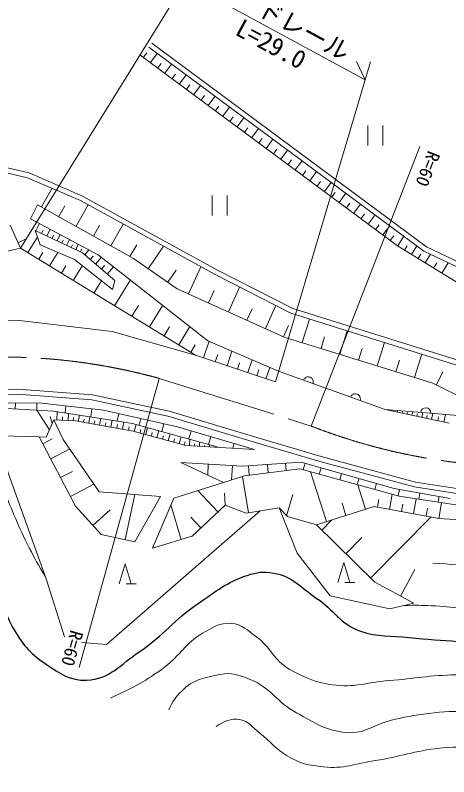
# Model space of a CAD drawing. Units: millimetres, scale not verified. Extents: x 40000 to 680000, y 20000 to 380000.
# Drawn here: x 125952 to 169327, y 242120 to 318286 of the extents above; entities that cross this region are included whole.
import ezdxf
from ezdxf.enums import TextEntityAlignment as Align

# ---------------------------------------------------------------- set-up
doc = ezdxf.new("R2010")
doc.units = ezdxf.units.MM
doc.header["$LTSCALE"] = 1000
doc.linetypes.add('CHAIN', pattern=[18.5, 12, -1.5, 3.5, -1.5])
for name, color, linetype, lineweight in [('M-BGD', 7, 'Continuous', 13), ('M-BMK', 2, 'CHAIN', 13), ('M-STR-HTXT', 7, 'Continuous', 13)]:
    doc.layers.add(name, color=color, linetype=linetype, lineweight=lineweight)
doc.styles.add('ＭＳ ゴシック', font='')
doc.styles.get('ＭＳ ゴシック').set_extended_font_data('MS Gothic')

msp = doc.modelspace()

# ---------------------------------------------------------------- linework, layer by layer
at = {"layer": 'M-BGD'}
for p, q in [((166848, 294689), (139309, 315077)), ((164201, 295227), (138435, 314333)), ((138772, 314083), (139105, 314532)), ((139491, 313549), (140158, 314448)), ((140211, 313016), (140545, 313466)), ((140931, 312482), (141599, 313382)), ((141652, 311947), (141986, 312398)), ((142373, 311413), (143041, 312314)), ((143095, 310877), (143429, 311328)), ((143817, 310342), (144486, 311244)), ((144539, 309806), (144874, 310258)), ((145262, 309270), (145932, 310174)), ((145986, 308734), (146321, 309186)), ((146709, 308197), (147380, 309102)), ((147434, 307660), (147769, 308113)), ((148158, 307123), (148829, 308029)), ((148883, 306585), (149219, 307039)), ((149609, 306048), (150281, 306954)), ((161215, 307244), (161215, 305244)), ((162715, 305244), (162715, 307244)), ((150335, 305509), (150671, 305963)), ((151061, 304971), (151734, 305878)), ((151788, 304432), (152125, 304886)), ((152515, 303892), (153189, 304801)), ((153243, 303353), (153580, 303808)), ((153971, 302813), (154646, 303723)), ((122912, 303026), (127180, 302038)), ((154700, 302273), (155037, 302728)), ((155428, 301732), (156104, 302643)), ((127180, 302038), (132474, 299747)), ((156158, 301191), (156496, 301647)), ((128592, 299108), (129639, 300974)), ((156888, 300650), (157564, 301562)), ((145655, 300245), (145655, 298245)), ((147155, 298245), (147155, 300245)), ((157618, 300108), (157957, 300565)), ((158349, 299567), (159026, 300480)), ((132474, 299747), (145947, 292358)), ((159080, 299024), (159419, 299481)), ((159812, 298482), (160490, 299396)), ((127492, 297918), (128197, 299329)), ((128197, 299329), (137779, 293951)), ((130312, 298142), (130916, 299217)), ((132033, 297176), (133240, 299327)), ((160544, 297939), (160884, 298397)), ((161277, 297396), (161955, 298311)), ((125441, 297297), (126484, 294989)), ((128021, 296715), (128369, 297453)), ((133781, 296195), (134394, 297287)), ((135529, 295213), (136756, 297399)), ((162010, 296852), (162350, 297310)), ((162743, 296309), (163423, 297225)), ((127962, 296743), (132694, 294509)), ((128570, 296456), (128732, 296799)), ((129120, 296196), (129444, 296883)), ((130143, 295713), (130445, 296353)), ((126234, 295543), (127070, 295920)), ((127218, 294540), (128175, 296105)), ((129632, 295955), (129783, 296274)), ((130620, 295488), (130760, 295786)), ((131096, 295263), (131377, 295859)), ((163479, 295763), (163820, 296223)), ((164215, 295219), (164818, 296192)), ((126484, 294989), (122438, 294108)), ((143989, 284284), (126484, 294989)), ((131548, 295050), (131679, 295327)), ((132000, 294837), (132261, 295390)), ((132471, 294614), (132610, 294909)), ((132902, 294331), (133325, 294826)), ((137434, 294144), (138102, 295335)), ((139250, 292934), (140802, 295179)), ((170918, 291072), (164201, 295227)), ((164903, 294793), (165168, 295223)), ((165590, 294368), (166121, 295227)), ((128304, 293875), (128719, 294555)), ((129391, 293211), (130221, 294569)), ((132694, 294509), (135927, 291746)), ((133448, 293864), (133740, 294205)), ((133994, 293398), (134578, 294080)), ((166279, 293942), (166545, 294373)), ((173130, 291687), (166848, 294689)), ((166968, 293516), (167501, 294377)), ((131764, 291760), (132670, 293243)), ((134581, 292897), (134894, 293263)), ((137779, 293951), (142158, 290923)), ((167802, 293000), (168125, 293521)), ((168636, 292483), (169281, 293526)), ((130577, 292486), (131031, 293227)), ((135167, 292396), (135793, 293128)), ((141218, 291573), (142069, 292803)), ((143299, 290409), (144527, 293137)), ((133828, 290498), (134616, 291788)), ((135927, 291746), (135692, 290864)), ((135891, 289236), (137469, 291816)), ((145947, 292358), (153533, 288486)), ((147282, 288615), (148404, 291104)), ((142158, 290923), (152857, 286103)), ((145290, 289512), (145851, 290757)), ((137632, 288171), (138297, 289259)), ((139373, 287107), (140703, 289283)), ((149130, 287782), (149650, 288937)), ((150978, 286950), (152018, 289259)), ((153533, 288486), (173960, 282086)), ((142309, 285312), (143431, 287147)), ((152780, 286137), (153288, 287264)), ((154665, 285542), (155397, 287902)), ((140841, 286209), (141402, 287127)), ((158424, 284375), (159153, 286725)), ((144792, 284016), (145350, 285685)), ((152857, 286103), (167729, 281488)), ((156544, 284959), (156909, 286134)), ((143510, 284577), (143969, 285328)), ((160296, 283795), (160658, 284964)), ((162167, 283214), (162893, 285553)), ((151986, 281614), (143989, 284284)), ((145968, 283623), (146213, 284358)), ((147144, 283231), (147635, 284701)), ((165893, 282058), (166616, 284387)), ((148179, 282885), (148395, 283532)), ((149214, 282539), (149647, 283833)), ((164030, 282636), (164391, 283800)), ((150126, 282235), (150316, 282805)), ((151038, 281930), (151418, 283070)), ((168088, 281309), (168737, 282608)), ((167729, 281488), (170727, 279989)), ((122405, 279534), (128601, 279484)), ((129781, 278698), (125109, 278944)), ((125963, 279505), (125959, 278899)), ((128127, 279488), (128121, 278785)), ((129382, 276831), (128121, 278785)), ((128601, 279484), (134797, 278796)), ((131023, 279215), (130945, 278517)), ((133617, 278927), (133527, 278116)), ((134797, 278796), (142173, 277124)), ((162956, 278858), (169373, 277476)), ((129662, 277445), (129437, 278157)), ((137698, 277468), (129781, 278698)), ((130099, 277800), (130138, 278642)), ((130673, 277774), (130689, 278133)), ((131247, 277748), (131279, 278465)), ((131757, 277725), (131772, 278044)), ((132264, 277666), (132377, 278295)), ((133309, 277478), (133427, 278132)), ((136333, 278448), (136165, 277706)), ((164178, 278595), (164202, 278707)), ((164667, 278490), (164715, 278715)), ((165156, 278384), (165194, 278561)), ((165645, 278279), (165721, 278633)), ((166133, 278174), (166185, 278415)), ((166622, 278069), (166726, 278551)), ((167111, 277963), (167177, 278269)), ((167601, 277858), (167732, 278470)), ((168220, 277725), (168304, 278112)), ((168840, 277591), (169007, 278366)), ((129830, 277813), (129043, 276091)), ((131994, 277714), (129830, 277813)), ((137747, 276681), (131994, 277714)), ((132787, 277572), (132845, 277899)), ((133853, 277381), (133914, 277720)), ((134396, 277283), (134518, 277962)), ((134961, 277182), (135024, 277535)), ((135525, 277080), (135652, 277786)), ((136112, 276975), (136178, 277342)), ((136698, 276870), (136830, 277603)), ((146373, 275063), (137698, 277468)), ((137868, 276649), (138063, 277367)), ((138519, 277952), (138368, 277283)), ((140804, 277434), (140628, 276656)), ((137285, 276765), (137350, 277131)), ((143009, 275255), (137747, 276681)), ((138438, 276494), (138534, 276850)), ((139007, 276340), (139200, 277052)), ((139571, 276187), (139667, 276540)), ((140136, 276034), (140327, 276739)), ((142173, 277124), (149894, 274862)), ((143566, 276716), (143329, 275907)), ((124573, 276210), (128345, 276126)), ((128345, 276126), (131991, 269192)), ((129043, 276091), (128345, 276126)), ((128709, 275435), (129658, 275934)), ((140695, 275883), (140789, 276232)), ((141254, 275731), (141443, 276430)), ((141808, 275581), (141902, 275927)), ((142362, 275431), (142549, 276123)), ((143378, 275234), (143415, 275883)), ((145511, 276146), (145283, 275365)), ((142864, 275295), (142949, 275609)), ((149894, 274862), (143009, 275255)), ((143877, 275206), (143889, 275422)), ((144376, 275177), (144401, 275610)), ((144875, 275149), (144882, 275257)), ((145375, 275120), (145387, 275337)), ((147869, 275455), (147731, 274986)), ((129507, 273916), (131406, 274914)), ((148676, 273192), (142529, 273547)), ((142529, 273547), (146796, 271541)), ((154544, 273598), (148676, 273192)), ((153004, 273491), (153056, 272743)), ((163867, 270956), (154544, 273598)), ((154957, 273481), (154769, 272816)), ((145270, 273389), (145207, 272288)), ((147679, 273249), (147595, 271800)), ((148905, 272226), (154417, 272912)), ((149302, 273235), (149367, 272284)), ((151199, 273366), (151258, 272519)), ((154417, 272912), (164350, 270194)), ((156549, 273030), (156365, 272379)), ((130495, 272038), (131669, 272655)), ((146796, 271541), (148905, 272226)), ((149306, 268517), (148699, 272159)), ((157082, 267635), (155500, 272616)), ((158597, 272450), (158418, 271817)), ((160349, 271953), (160175, 271337)), ((131482, 270159), (133830, 271394)), ((160996, 268878), (160219, 271324)), ((162096, 271458), (161925, 270858)), ((146226, 268612), (144221, 270739)), ((146954, 269298), (146894, 270485)), ((169481, 269940), (163867, 270956)), ((164391, 270861), (164274, 270215)), ((166436, 270491), (166327, 269885)), ((136956, 265839), (137914, 270347)), ((137934, 265631), (140484, 270141)), ((153104, 268230), (153729, 270338)), ((162180, 269090), (162321, 269847)), ((163392, 268865), (163672, 270380)), ((164350, 270194), (170040, 269305)), ((165799, 268420), (166077, 269924)), ((168364, 270142), (168262, 269583)), ((131991, 269192), (134562, 266347)), ((142562, 265856), (141534, 269308)), ((143645, 266179), (146954, 269298)), ((146954, 269298), (149061, 268476)), ((149061, 268476), (152349, 269024)), ((152349, 269024), (153192, 268139)), ((156079, 267317), (161853, 269150)), ((159039, 268257), (158651, 269480)), ((161853, 269150), (168344, 267949)), ((164595, 268643), (164735, 269395)), ((167059, 268187), (167204, 268974)), ((168319, 267954), (168610, 269528)), ((133731, 267267), (135440, 268812)), ((153192, 268139), (156079, 267317)), ((144525, 267008), (143522, 268071)), ((156616, 266789), (157612, 267803)), ((161511, 261983), (167520, 268101)), ((168344, 267949), (172095, 267717)), ((156079, 267317), (161916, 261584)), ((134562, 266347), (137934, 265631)), ((139683, 264998), (143645, 266179)), ((159016, 264433), (160614, 266060)), ((158226, 261554), (158826, 263554)), ((158826, 263554), (159426, 261554)), ((136353, 261414), (136953, 263414)), ((136953, 263414), (137553, 261414)), ((164483, 260197), (165925, 262863)), ((138053, 261414), (137053, 261414)), ((159926, 261554), (158926, 261554)), ((161916, 261584), (165815, 259477))]:
    msp.add_line(p, q, dxfattribs=at)
for points in [[(178714, 291088), (175838, 291272), (173321, 292150), (167107, 295120), (139607, 315479)], [(271394, 308901), (251582, 300729), (242044, 295903), (233238, 290070), (214521, 280788), (186981, 269484), (179917, 270498), (172065, 270651), (165986, 271594), (156562, 274140), (150125, 276045), (141337, 278681), (133695, 280333), (126201, 280871), (119049, 280717), (111812, 279485), (104630, 277296), (84983, 269345), (81572, 267463)], [(271547, 308424), (251791, 300274), (242296, 295470), (233488, 289636), (214728, 280332), (187045, 268969), (179876, 269999), (172021, 270151), (165882, 271105), (156426, 273659), (149982, 275566), (141212, 278197), (133624, 279836), (126188, 280370), (119096, 280218), (111928, 278998), (104797, 276824), (98086, 274117), (85198, 268893), (81649, 266934)], [(177884, 284938), (175887, 283055), (173978, 282604), (153723, 288951), (146181, 292800), (132694, 300196), (127337, 302515), (122937, 303534), (120120, 303158), (119749, 301256), (118070, 298011), (116773, 297255)], [(152306, 282687), (145233, 285736), (134255, 294333), (127492, 297918)], [(127962, 296743), (128436, 295325), (131875, 293870), (135692, 290864)], [(94487, 280488), (102390, 283928), (110170, 286333), (118751, 287550), (126382, 287758), (135646, 286659), (143989, 284284)], [(171091, 278197), (162956, 278858), (152306, 282687)], [(129830, 277813), (130764, 275846), (134354, 270633), (140484, 270141)], [(130878, 256103), (129043, 261929), (124103, 275599)], [(139683, 264998), (141829, 269994), (146796, 271541)], [(165815, 259477), (163417, 258929), (157467, 260208), (154172, 264486), (152349, 269024)], [(150444, 268706), (135092, 255339), (132592, 255550)]]:
    msp.add_lwpolyline(points, dxfattribs=at)
for centre, start, end in [((155278, 281619), 340.22363, 160.22363), ((159984, 279927), 340.22363, 160.22363), ((167024, 278527), 355.35203, 175.35203)]:
    msp.add_arc(centre, 500, start, end, dxfattribs=at)
for points, knots in [([(304545, 297221), (302130, 298541), (301382, 298905), (299281, 299825), (296251, 301153), (294449, 301657), (291271, 302578), (289008, 303235), (287761, 303802), (285415, 304030), (283057, 304259), (281651, 304324), (279358, 303730), (276139, 302895), (274560, 301739), (271599, 300226), (269409, 299106), (268275, 298306), (266093, 297172), (263315, 295728), (261632, 295168), (258884, 293668), (255160, 291636), (253290, 290130), (249674, 287912), (245629, 285431), (243183, 284327), (239262, 281654), (236829, 279996), (235444, 279068), (233255, 277099), (230901, 274982), (229459, 273867), (227548, 271343), (225936, 269211), (225014, 267946), (224095, 265436), (223077, 262657), (223274, 260869), (222292, 258077), (221811, 256708), (221667, 255798), (220691, 254724), (219673, 253604), (218656, 253432), (217187, 253072), (215572, 252676), (214581, 252764), (212932, 252972), (211539, 253146), (210786, 253501), (209528, 254123), (207616, 255067), (207139, 256750), (205073, 257277), (203178, 257759), (202021, 257396), (200067, 257327), (197438, 257234), (195990, 256762), (193359, 256726), (189425, 256672), (187216, 256868), (183298, 257226), (179410, 257583), (177260, 258036), (173386, 258528), (171120, 258816), (169863, 259143), (167580, 259229), (166505, 259269), (166122, 259287), (164826, 259251)], [0, 0, 0, 0, 1, 1, 1, 2, 2, 2, 3, 3, 3, 4, 4, 4, 5, 5, 5, 6, 6, 6, 7, 7, 7, 8, 8, 8, 9, 9, 9, 10, 10, 10, 11, 11, 11, 12, 12, 12, 13, 13, 13, 14, 14, 14, 15, 15, 15, 16, 16, 16, 17, 17, 17, 18, 18, 18, 19, 19, 19, 20, 20, 20, 21, 21, 21, 22, 22, 22, 23, 23, 23, 24, 24, 24, 24]), ([(167730, 263484), (171488, 263242), (172609, 263207), (175689, 262683), (178056, 262280), (179308, 261632), (181696, 261381), (183038, 261240), (183807, 261203), (185150, 261331), (187845, 261588), (189276, 262264), (191958, 262633), (195397, 263106), (197346, 263322), (200818, 263333), (202038, 263337), (202740, 263287), (203921, 262983), (205819, 262496), (206632, 261565), (208427, 260781), (210446, 259898), (211479, 258755), (213683, 258728), (214807, 258715), (215557, 258746), (216486, 259379), (218209, 260553), (218678, 261802), (219840, 263534), (221223, 265596), (221427, 267084), (222743, 269190), (223980, 271169), (224969, 272077), (226547, 273795), (229494, 277005), (231382, 278581), (234657, 281454), (236691, 283239), (237921, 284143), (240163, 285659), (243853, 288155), (246278, 288967), (250124, 291215), (253236, 293034), (254976, 294061), (258033, 295971), (262312, 298644), (263670, 299614), (268785, 303129)], [0, 0, 0, 0, 1, 1, 1, 2, 2, 2, 3, 3, 3, 4, 4, 4, 5, 5, 5, 6, 6, 6, 7, 7, 7, 8, 8, 8, 9, 9, 9, 10, 10, 10, 11, 11, 11, 12, 12, 12, 13, 13, 13, 14, 14, 14, 15, 15, 15, 16, 16, 16, 17, 17, 17, 17]), ([(123128, 274332), (123915, 272643), (124113, 272213), (124736, 270852), (125776, 268580), (126197, 267230), (127357, 265018), (127966, 263856), (128176, 263455), (128988, 262083)], [0, 0, 0, 0, 1, 1, 1, 2, 2, 2, 3, 3, 3, 3]), ([(135488, 249971), (138054, 251236), (138943, 251629), (140895, 253090), (142484, 254279), (142961, 255493), (144690, 256469), (145719, 257050), (146371, 257554), (147549, 257457), (148672, 257364), (149186, 256769), (150097, 256105), (151547, 255047), (151814, 253773), (153372, 252882), (154927, 251992), (155914, 251587), (157687, 251322), (159882, 250995), (161141, 251566), (163353, 251738), (165975, 251943), (167431, 252276), (170060, 252310), (174782, 252372), (177423, 251960), (182121, 251478), (185223, 251160), (186913, 250559), (190023, 250334), (192700, 250141), (194210, 250909), (196886, 250698), (198398, 250579), (199262, 250406), (200681, 249867), (202460, 249190), (203173, 248251), (204736, 247163), (206049, 246249), (206472, 245943), (208063, 244772)], [0, 0, 0, 0, 1, 1, 1, 2, 2, 2, 3, 3, 3, 4, 4, 4, 5, 5, 5, 6, 6, 6, 7, 7, 7, 8, 8, 8, 9, 9, 9, 10, 10, 10, 11, 11, 11, 12, 12, 12, 13, 13, 13, 14, 14, 14, 14]), ([(202448, 243056), (201116, 244338), (200489, 245164), (198809, 245552), (197858, 245771), (197289, 245661), (196314, 245708), (193107, 245861), (191297, 245729), (188100, 246019), (185236, 246280), (183715, 246984), (180873, 247423), (177311, 247974), (175324, 248460), (171723, 248619), (170222, 248685), (169371, 248674), (167876, 248515), (166280, 248345), (165390, 248180), (163821, 247839), (161949, 247432), (161001, 246388), (159090, 246539), (157000, 246705), (155955, 247539), (154100, 248515), (152129, 249550), (151547, 251035), (149473, 251842), (148359, 252275), (147626, 252613), (146457, 252362), (144857, 252018), (143751, 251873), (142610, 250698), (141990, 250060), (141713, 249688), (141311, 248827)], [0, 0, 0, 0, 1, 1, 1, 2, 2, 2, 3, 3, 3, 4, 4, 4, 5, 5, 5, 6, 6, 6, 7, 7, 7, 8, 8, 8, 9, 9, 9, 10, 10, 10, 11, 11, 11, 12, 12, 12, 13, 13, 13, 13]), ([(146041, 247163), (146869, 247644), (147477, 248010), (148433, 247839), (149353, 247675), (149662, 247051), (150408, 246487), (151525, 245644), (151960, 244912), (153164, 244200), (154441, 243444), (155327, 243264), (156803, 243108), (158817, 242896), (159949, 243419), (161950, 243732), (164503, 244132), (165878, 244707), (168448, 244980), (170306, 245177), (171368, 245021), (173231, 244876), (176183, 244645), (177800, 244190), (180717, 243680), (182957, 243289), (184174, 242822), (186436, 242588), (188093, 242417), (189034, 242542), (190699, 242484), (193301, 242394), (194142, 242327), (197353, 242120)], [0, 0, 0, 0, 1, 1, 1, 2, 2, 2, 3, 3, 3, 4, 4, 4, 5, 5, 5, 6, 6, 6, 7, 7, 7, 8, 8, 8, 9, 9, 9, 10, 10, 10, 11, 11, 11, 11])]:
    msp.add_open_spline(points, degree=3, knots=knots, dxfattribs=at)
at = {"layer": 'M-BGD', "lineweight": 25}
msp.add_open_spline([(119559, 272845), (120514, 271563), (120777, 271058), (121435, 269841), (122994, 266962), (122813, 264918), (123905, 261832), (124614, 259828), (124793, 258589), (125874, 256759), (126803, 255187), (127553, 254360), (129077, 253355), (130480, 252431), (131404, 251716), (133082, 251787), (135448, 251886), (136453, 253340), (138421, 254657), (140877, 256299), (141813, 257809), (144262, 259462), (146090, 260697), (147072, 261572), (149167, 262266), (150149, 262591), (150785, 262678), (151803, 262499), (153708, 262164), (154472, 261078), (156075, 259996), (157858, 258793), (158446, 257392), (160480, 256693), (162295, 256068), (163444, 256261), (165352, 256058), (169077, 255662), (171262, 255669), (174840, 255254)], degree=3, knots=[0, 0, 0, 0, 1, 1, 1, 2, 2, 2, 3, 3, 3, 4, 4, 4, 5, 5, 5, 6, 6, 6, 7, 7, 7, 8, 8, 8, 9, 9, 9, 10, 10, 10, 11, 11, 11, 12, 12, 12, 13, 13, 13, 13], dxfattribs=at)
at = {"layer": 'M-BMK'}
msp.add_line((140362, 281960), (155546, 277200), dxfattribs=at)
for centre, radius, start, end in [((124632, 225242), 58859, 74.49955, 116.77744), ((177295, 333024), 59911, 248.71451, 296.93104)]:
    msp.add_arc(centre, radius, start, end, dxfattribs=at)
at = {"layer": 'M-STR-HTXT'}
for p, q in [((126484, 294989), (143601, 322696)), ((142944, 321639), (160975, 311839)), ((151986, 281614), (161502, 313615)), ((160975, 311839), (160081, 313644)), ((155546, 277200), (166437, 305153)), ((140362, 281960), (132344, 253051))]:
    msp.add_line(p, q, dxfattribs=at)

# ---------------------------------------------------------------- texts
at = {"layer": 'M-STR-HTXT', "style": 'ＭＳ ゴシック'}
for s, p in [('ガードレール', (151959, 316739)), ('L=29.0', (150857, 314128))]:
    msp.add_text(s, height=1833, rotation=331.477, dxfattribs=at).set_placement(p, align=Align.BOTTOM_CENTER)
msp.add_text('R=60', height=1320, rotation=248.715, dxfattribs=at).set_placement((166903, 304972), align=Align.BOTTOM_LEFT)
msp.add_text('R=60', height=1320, rotation=254.297, dxfattribs=at).set_placement((130153, 253523), align=Align.BOTTOM_RIGHT)

doc.saveas('drawing.dxf')
